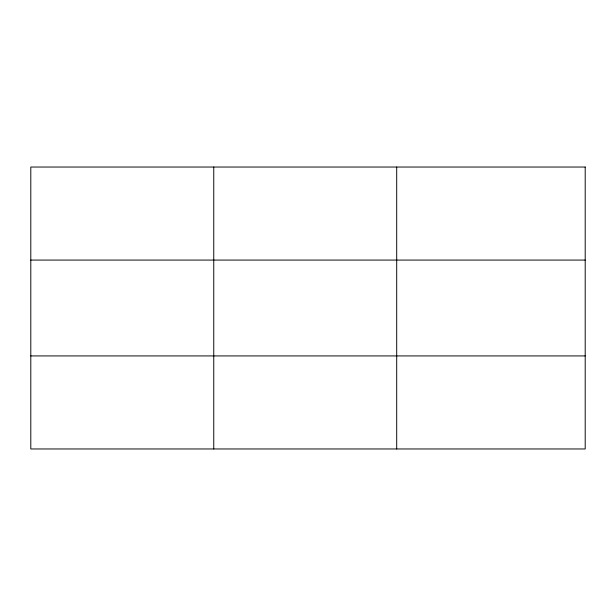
<?xml version="1.0" encoding="UTF-8"?>
<svg xmlns="http://www.w3.org/2000/svg" width="616" height="616" viewBox="0 0 616 616"><rect width="100%" height="100%" fill="white"/><g stroke="black" fill="none" stroke-linecap="round" stroke-linejoin="round"><path stroke-width="0.92" d="M213.752 448.964L213.752 167.036M396.704 448.964L396.704 167.036M30.8 260.075L585.2 260.075M30.8 355.925L585.2 355.925M585.2 167.036L585.2 448.964L30.8 448.964L30.8 167.036L585.2 167.036"/></g></svg>
